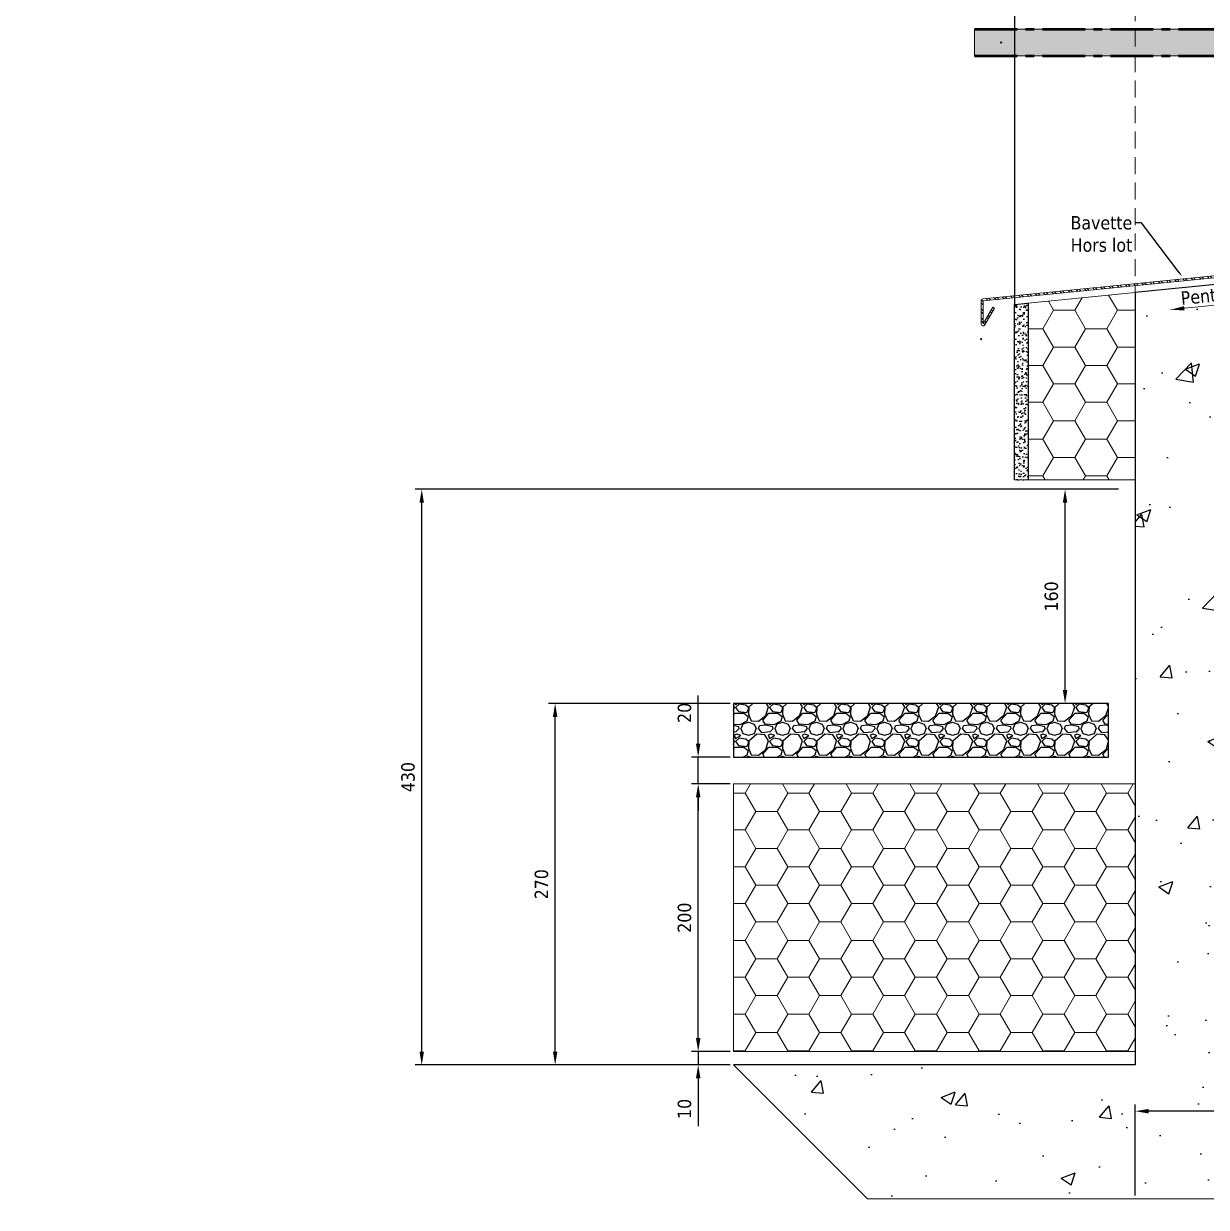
# Model space of a CAD drawing. Header units: millimetres. Extents: x -20000 to 230000, y -17405 to 25402.
# Drawn here: x 147007 to 147891, y -13133 to -12248 of the extents above; entities that cross this region are included whole.
import ezdxf
from ezdxf import colors
from ezdxf.entities.mleader import LeaderData, LeaderLine
from ezdxf.math import Vec2, Vec3

# ---------------------------------------------------------------- set-up
doc = ezdxf.new("R2010")
doc.units = ezdxf.units.MM
doc.header["$PDMODE"] = 35
doc.header["$PDSIZE"] = 0.5
doc.linetypes.add('AXES', pattern=[50.800000000000004, 31.75, -6.35, 6.35, -6.35])
doc.linetypes.add('CACHE', pattern=[9.524999999999999, 6.35, -3.175])
doc.layers.get('0').update_dxf_attribs({"lineweight": 13})
doc.layers.get('Defpoints').update_dxf_attribs({"true_color": 0xc2a584})
doc.layers.add('0 - Invisible', color=43, linetype='Continuous', lineweight=0, plot=False)
for name, color, linetype, lineweight in [('1 - Aluminium', 150, 'Continuous', 13), ('1 - Axe', 1, 'AXES', 0), ('1 - BETON', 251, 'Continuous', 25), ('1 - Cotation', 32, 'Continuous', 13), ('1 - INTERROMPU', 253, 'CACHE', 13), ('1 - Isolant', 132, 'Continuous', 13), ('1 - Texte', 7, 'Continuous', 13), ('Texte', 7, 'Continuous', 13)]:
    doc.layers.add(name, color=color, linetype=linetype, lineweight=lineweight)
doc.layers.add('1 - Cache', color=7, linetype='Continuous', lineweight=0, true_color=0xffffff)
doc.styles.add('Texte Poralu', font='tahomabd.ttf')
doc.dimstyles.new('30 - 1000', dxfattribs={"dimtxt": 10, "dimasz": 10, "dimexe": 5, "dimexo": 2.5, "dimgap": 5, "dimtad": 1, "dimdec": 1, "dimtxsty": 'Texte Poralu', "dimcen": 5, "dimazin": 0, "dimtfac": 1, "dimtdec": 1, "dimtmove": 0, "dimatfit": 3, "dimfxl": 1, "dimarcsym": 0})

# ---------------------------------------------------------------- blocks, each defined once
blk = doc.blocks.new('*U1703')
at = {"layer": '1 - Isolant'}
h = blk.add_hatch(dxfattribs=at)
h.set_pattern_fill('HONEY', color=256, scale=5, style=0)
h.set_pattern_definition([(0, (-249.9999999999709, 99.99999999999999), (23.8125, 13.748153225), [15.875, -31.75]), (120, (-249.9999999999709, 99.99999999999999), (-23.81249994797095, 13.74815331511695), [15.87499999999999, -31.74999999999999]), (59.99999999999999, (-249.9999999999709, 99.99999999999999), (5.202904551637744e-08, 27.49630654011694), [-31.75, 15.875])])
h.paths.add_polyline_path([(-300, 200), (-300, 4.066777296862779e-14), (0, 0), (2.91038304567337e-11, 199.9999999999999)])
at = {"layer": '0 - Invisible'}
blk.add_lwpolyline([(-300, 200), (-300, 4.066777296862779e-14)], dxfattribs=at)
at = {"layer": '1 - Isolant'}
blk.add_lwpolyline([(-300, 4.066777296862779e-14), (0, 0), (2.91038304567337e-11, 199.9999999999999), (-300, 200)], dxfattribs=at)
blk = doc.blocks.new('*D1687')
at = {"layer": 'Defpoints', "color": 0, "lineweight": -2, "transparency": 16777216}
for p, q in [((148017.4999999999, -13028.76779066064), (148017.4999999999, -13065.84250095239)), ((147837.5, -13123.76779066064), (147837.5, -13055.84250095239)), ((148007.4999999999, -13060.84250095239), (147847.5, -13060.84250095239))]:
    blk.add_line(p, q, dxfattribs=at)
at = {"layer": 'Defpoints', "color": 0, "transparency": 16777216}
for p in [(148017.4999999999, -13026.26779066064), (147837.5, -13060.84250095239), (147837.5, -13126.26779066064)]:
    blk.add_point(p, dxfattribs=at)
for points in [[(147847.5, -13059.17583428573), (147847.5, -13062.50916761906), (147837.5, -13060.84250095239)], [(148007.4999999999, -13059.17583428573), (148007.4999999999, -13062.50916761906), (148017.4999999999, -13060.84250095239)]]:
    blk.add_solid(points, dxfattribs=at)
at = {"layer": 'Defpoints', "color": 0, "transparency": 16777216, "insert": (147927.4999999999, -13050.61415978382), "char_height": 10, "attachment_point": 5, "style": 'Texte Poralu'}
blk.add_mtext('180', dxfattribs=at)
blk = doc.blocks.new('*U496')
at = {"layer": '1 - Aluminium'}
h = blk.add_hatch(dxfattribs=at)
h.set_pattern_fill('ANSI32', color=256, scale=0.5, angle=90, style=0)
h.set_pattern_definition([(135, (-119.9999999997436, -11.99999999997436), (-3.367596045400933, -3.367596045400933), []), (135, (-119.9999999997436, -9.754934999974356), (-3.367596045400933, -3.367596045400933), [])])
edge = h.paths.add_edge_path()
edge.add_line((-1.5, 30), (-1.5, 6.382419153728577))
edge.add_line((-1.5, 6.382419153728577), (-243.6492555782751, -17.83250640409878))
edge.add_arc((-243.4999999997436, -19.32506218941381), 1.500000000000036, 95.71059313749826, 179.9999999999985)
edge.add_line((-244.9999999997436, -19.32506218941377), (-244.9999999997436, -36.46758084624561))
edge.add_arc((-243.4999999997436, -36.4675808462456), 1.500000000000028, 180.0000000000003, 329.9999999999998)
edge.add_line((-242.2009618940669, -37.21758084624561), (-234.9999999997436, -24.74514898191019))
edge.add_line((-234.9999999997436, -24.74514898191019), (-236.2990381054202, -23.99514898191019))
edge.add_line((-236.2990381054202, -23.99514898191019), (-243.4999999997436, -36.46758084624561))
edge.add_line((-243.4999999997436, -36.46758084624561), (-243.4999999997436, -19.32506218941392))
edge.add_line((-243.4999999997436, -19.32506218941392), (-1.350744421468505, 4.889863368413593))
edge.add_arc((-1.5, 6.382419153728577), 1.5, 275.7105931374996, 360)
edge.add_line((2.220446049250313e-16, 6.382419153728577), (0, 30))
edge.add_line((0, 30), (-1.5, 30))
at = {"layer": '0 - Invisible'}
blk.add_lwpolyline([(0, 0), (-219.9999999997436, -21.99999999997436)], dxfattribs=at)
blk.add_point((-244.9999999997436, -47.96758084624562), dxfattribs=at)
at = {"layer": '1 - Aluminium'}
blk.add_lwpolyline([(-1.5, 30), (-1.5, 6.382419153728577), (-243.6492555782751, -17.83250640409878, 0.3853135861201776), (-244.9999999997436, -19.32506218941377), (-244.9999999997436, -36.46758084624561, 0.7673269879789602), (-242.2009618940669, -37.21758084624561), (-234.9999999997436, -24.74514898191019), (-236.2990381054202, -23.99514898191019), (-243.4999999997436, -36.46758084624561), (-243.4999999997436, -19.32506218941392), (-1.350744421468502, 4.889863368413593, 0.3853135861201796), (2.220446049250313e-16, 6.382419153728577), (0, 30)], format="xyb", close=True, dxfattribs=at)
blk = doc.blocks.new('*U225')
at = {"layer": '1 - Cache'}
blk.add_hatch(color=256, dxfattribs=at).paths.add_polyline_path([(-20, -10), (400.0000000000182, -10), (400.0000000000182, 10), (-20, 10)])
at = {"layer": '0 - Invisible'}
blk.add_lwpolyline([(-20, -10), (400.0000000000182, -10), (400.0000000000182, 10), (-20, 10)], close=True, dxfattribs=at)
for p in [(0, 0), (380.0000000000182, 0)]:
    blk.add_point(p, dxfattribs=at)
at = {"layer": '1 - Axe', "lineweight": 50}
for p, q in [((-20, 10), (400.0000000000182, 10)), ((-20, -10), (400.0000000000182, -10))]:
    blk.add_line(p, q, dxfattribs=at)
blk = doc.blocks.new('*D1694')
at = {"layer": 'Defpoints', "color": 0, "lineweight": -2, "transparency": 16777216}
blk.add_line((147840.0000000001, -11795.66835877718), (147875.9922766959, -11795.66835877718), dxfattribs=at)
at = {"layer": 'Defpoints', "color": 0, "transparency": 16777216}
for p in [(147837.5000000001, -11795.66835877718), (147837.5000000002, -11795.66835877718), (143000, -14005.6683587772)]:
    blk.add_point(p, dxfattribs=at)
at = {"layer": 'Defpoints', "color": 0, "transparency": 16777216, "insert": (147859.2461383481, -11785.46352331714), "char_height": 10, "attachment_point": 5, "style": 'Texte Poralu'}
blk.add_mtext('2210', dxfattribs=at)
blk = doc.blocks.new('*D1695')
at = {"layer": 'Defpoints', "color": 0, "lineweight": -2, "transparency": 16777216}
blk.add_line((148120.0000000001, -11615.66835877718), (148155.9922766959, -11615.66835877718), dxfattribs=at)
at = {"layer": 'Defpoints', "color": 0, "transparency": 16777216}
for p in [(148117.5000000001, -11615.66835877718), (148117.5000000002, -11615.66835877718), (143000, -14005.6683587772)]:
    blk.add_point(p, dxfattribs=at)
at = {"layer": 'Defpoints', "color": 0, "transparency": 16777216, "insert": (148139.2461383481, -11605.46016535878), "char_height": 10, "attachment_point": 5, "style": 'Texte Poralu'}
blk.add_mtext('2390', dxfattribs=at)
blk = doc.blocks.new('*D1696')
at = {"layer": 'Defpoints', "color": 0, "lineweight": -2, "transparency": 16777216}
blk.add_line((148420.0000000001, -11505.6683587772), (148455.9922766959, -11505.6683587772), dxfattribs=at)
at = {"layer": 'Defpoints', "color": 0, "transparency": 16777216}
for p in [(148417.5000000001, -11505.6683587772), (148417.5000000001, -11505.6683587772), (143000, -14005.6683587772)]:
    blk.add_point(p, dxfattribs=at)
at = {"layer": 'Defpoints', "color": 0, "transparency": 16777216, "insert": (148439.246138348, -11495.46352331716), "char_height": 10, "attachment_point": 5, "style": 'Texte Poralu'}
blk.add_mtext('2500', dxfattribs=at)
blk = doc.blocks.new('*D1697')
at = {"layer": 'Defpoints', "color": 0, "lineweight": -2, "transparency": 16777216}
blk.add_line((147750.0000000001, -11805.66835877718), (147785.9922766962, -11805.66835877718), dxfattribs=at)
at = {"layer": 'Defpoints', "color": 0, "transparency": 16777216}
for p in [(147747.5000000001, -11805.66835877718), (147747.5000000005, -11805.66835877718), (143000, -14005.6683587772)]:
    blk.add_point(p, dxfattribs=at)
at = {"layer": 'Defpoints', "color": 0, "transparency": 16777216, "insert": (147769.2461383484, -11795.46352331714), "char_height": 10, "attachment_point": 5, "style": 'Texte Poralu'}
blk.add_mtext('2200', dxfattribs=at)
blk = doc.blocks.new('*D1713')
at = {"layer": '1 - Cotation', "color": 0, "lineweight": -2, "transparency": 16777216}
for p, q in [((147511.1346145636, -13006.26779066063), (147511.1346145636, -12996.26779066063)), ((147535, -13016.26779066063), (147506.1346145636, -13016.26779066063)), ((147511.1346145636, -13016.26779066063), (147511.1346145636, -13026.26779066064)), ((147535, -13026.26779066064), (147506.1346145636, -13026.26779066064)), ((147511.1346145636, -13036.26779066064), (147511.1346145636, -13071.94945620799))]:
    blk.add_line(p, q, dxfattribs=at)
at = {"layer": '1 - Cotation', "color": 0, "transparency": 16777216}
for points in [[(147509.4679478969, -13006.26779066063), (147512.8012812303, -13006.26779066063), (147511.1346145636, -13016.26779066063)], [(147509.4679478969, -13036.26779066064), (147512.8012812303, -13036.26779066064), (147511.1346145636, -13026.26779066064)]]:
    blk.add_solid(points, dxfattribs=at)
at = {"layer": 'Defpoints', "color": 0, "transparency": 16777216}
for p in [(147537.5, -13016.26779066063), (147511.1346145636, -13026.26779066064), (147537.5, -13026.26779066064)]:
    blk.add_point(p, dxfattribs=at)
at = {"layer": '1 - Cotation', "color": 0, "transparency": 16777216, "insert": (147500.9297791036, -13059.10862343429), "char_height": 10, "attachment_point": 5, "rotation": 90, "style": 'Texte Poralu'}
blk.add_mtext('10', dxfattribs=at)
blk = doc.blocks.new('*D1714')
at = {"layer": '1 - Cotation', "color": 0, "lineweight": -2, "transparency": 16777216}
for p, q in [((147535, -12816.26779066063), (147506.1346145636, -12816.26779066063)), ((147511.1346145636, -13006.26779066063), (147511.1346145636, -12826.26779066063)), ((147535, -13016.26779066063), (147506.1346145636, -13016.26779066063))]:
    blk.add_line(p, q, dxfattribs=at)
at = {"layer": '1 - Cotation', "color": 0, "transparency": 16777216}
for points in [[(147509.4679478969, -12826.26779066063), (147512.8012812303, -12826.26779066063), (147511.1346145636, -12816.26779066063)], [(147509.4679478969, -13006.26779066063), (147512.8012812303, -13006.26779066063), (147511.1346145636, -13016.26779066063)]]:
    blk.add_solid(points, dxfattribs=at)
at = {"layer": 'Defpoints', "color": 0, "transparency": 16777216}
for p in [(147511.1346145636, -12816.26779066063), (147537.5, -12816.26779066063), (147537.5, -13016.26779066063)]:
    blk.add_point(p, dxfattribs=at)
at = {"layer": '1 - Cotation', "color": 0, "transparency": 16777216, "insert": (147500.9297791036, -12916.26779066061), "char_height": 10, "attachment_point": 5, "rotation": 90, "style": 'Texte Poralu'}
blk.add_mtext('200', dxfattribs=at)
blk = doc.blocks.new('*D1715')
at = {"layer": '1 - Cotation', "color": 0, "lineweight": -2, "transparency": 16777216}
for p, q in [((147511.1346145636, -12786.26779066063), (147511.1346145636, -12750.29062477749)), ((147535, -12796.26779066063), (147506.1346145636, -12796.26779066063)), ((147511.1346145636, -12816.26779066063), (147511.1346145636, -12796.26779066063)), ((147535, -12816.26779066063), (147506.1346145636, -12816.26779066063)), ((147511.1346145636, -12826.26779066063), (147511.1346145636, -12836.26779066063))]:
    blk.add_line(p, q, dxfattribs=at)
at = {"layer": '1 - Cotation', "color": 0, "transparency": 16777216}
for points in [[(147509.4679478969, -12786.26779066063), (147512.8012812303, -12786.26779066063), (147511.1346145636, -12796.26779066063)], [(147509.4679478969, -12826.26779066063), (147512.8012812303, -12826.26779066063), (147511.1346145636, -12816.26779066063)]]:
    blk.add_solid(points, dxfattribs=at)
at = {"layer": 'Defpoints', "color": 0, "transparency": 16777216}
for p in [(147511.1346145636, -12796.26779066063), (147537.5, -12796.26779066063), (147537.5, -12816.26779066063)]:
    blk.add_point(p, dxfattribs=at)
at = {"layer": '1 - Cotation', "color": 0, "transparency": 16777216, "insert": (147500.9297791036, -12763.27920771904), "char_height": 10, "attachment_point": 5, "rotation": 90, "style": 'Texte Poralu'}
blk.add_mtext('20', dxfattribs=at)
blk = doc.blocks.new('*D1716')
at = {"layer": '1 - Cotation', "color": 0, "lineweight": -2, "transparency": 16777216}
for p, q in [((147825, -12596.26779066062), (147780.1428832063, -12596.26779066062)), ((147785.1428832063, -12746.29744627908), (147785.1428832063, -12606.26779066062)), ((147815, -12756.29744627908), (147780.1428832063, -12756.29744627908))]:
    blk.add_line(p, q, dxfattribs=at)
at = {"layer": '1 - Cotation', "color": 0, "transparency": 16777216}
for points in [[(147783.4762165396, -12606.26779066062), (147786.8095498729, -12606.26779066062), (147785.1428832063, -12596.26779066062)], [(147783.4762165396, -12746.29744627908), (147786.8095498729, -12746.29744627908), (147785.1428832063, -12756.29744627908)]]:
    blk.add_solid(points, dxfattribs=at)
at = {"layer": 'Defpoints', "color": 0, "transparency": 16777216}
for p in [(147785.1428832063, -12596.26779066062), (147827.5, -12596.26779066062), (147817.5, -12756.29744627908)]:
    blk.add_point(p, dxfattribs=at)
at = {"layer": '1 - Cotation', "color": 0, "transparency": 16777216, "insert": (147774.9380477462, -12676.28261846983), "char_height": 10, "attachment_point": 5, "rotation": 90, "style": 'Texte Poralu'}
blk.add_mtext('160', dxfattribs=at)
blk = doc.blocks.new('*U1772')
at = {"layer": '1 - Isolant'}
h = blk.add_hatch(dxfattribs=at)
h.set_pattern_fill('HONEY', color=256, scale=5, style=0)
h.set_pattern_definition([(0, (20.00000000000006, 62), (23.8125, 13.748153225), [15.875, -31.75]), (120, (20.00000000000006, 62), (-23.81249994797095, 13.74815331511695), [15.87499999999991, -31.74999999999983]), (59.99999999999999, (20.00000000000006, 62), (5.202904551637744e-08, 27.49630654011694), [-31.75, 15.875])])
h.paths.add_polyline_path([(0, -140), (0, 0), (-79.99999999999994, -7.999999999999996), (-79.99999999999991, -140)])
at = {"layer": '0 - Invisible'}
blk.add_lwpolyline([(-79.99999999999991, -140), (0, -140)], dxfattribs=at)
at = {"layer": '1 - Isolant'}
blk.add_lwpolyline([(0, -140), (0, 0), (-79.99999999999994, -7.999999999999996), (-79.99999999999991, -140)], dxfattribs=at)
blk = doc.blocks.new('*U1773')
at = {"layer": '1 - BETON'}
h = blk.add_hatch(dxfattribs=at)
h.set_pattern_fill('AR-SAND', color=256, scale=0.1)
h.set_pattern_definition([(37.50000000000001, (1.998401444325282e-13, 66.99999999999983), (-0.1600031295984046, 4.894132373293424), [0, -3.860800000000001, 0, -4.318000000000001, 0, -4.1275]), (7.499999999999999, (1.998401444325282e-13, 66.99999999999983), (4.495232831380027, 7.168251005683543), [0, -2.0828, 0, -3.4798, 0, -1.3335]), (327.5, (-3.1241999999998, 66.99999999999983), (7.90992370241458, 0.01437184678545762), [0, -1.27, 0, -4.572, 0, -5.969]), (317.5, (-3.1241999999998, 66.99999999999983), (7.635564524722972, 2.229293232572163), [0, -0.635, 0, -2.9972, 0, -3.429])])
h.paths.add_polyline_path([(10.00000000000016, -132.0000000000002), (10, -1), (0, 0), (1.631007404581075e-13, -132.0000000000002)])
at = {"layer": '0 - Invisible'}
blk.add_line((1.631007404581075e-13, -132.0000000000002), (10.00000000000016, -132.0000000000002), dxfattribs=at)
at = {"layer": '1 - BETON'}
blk.add_lwpolyline([(10.00000000000016, -132.0000000000002), (10, -1), (0, 0), (1.631007404581075e-13, -132.0000000000002)], dxfattribs=at)
blk = doc.blocks.new('*D1775')
at = {"layer": '1 - Cotation', "color": 0, "lineweight": -2, "transparency": 16777216}
for p, q in [((147535, -12756.29744627909), (147399.3057922086, -12756.29744627909)), ((147404.3057922086, -13016.26779066064), (147404.3057922086, -12766.29744627909)), ((147535, -13026.26779066064), (147399.3057922086, -13026.26779066064))]:
    blk.add_line(p, q, dxfattribs=at)
at = {"layer": '1 - Cotation', "color": 0, "transparency": 16777216}
for points in [[(147402.6391255419, -12766.29744627909), (147405.9724588752, -12766.29744627909), (147404.3057922086, -12756.29744627909)], [(147402.6391255419, -13016.26779066064), (147405.9724588752, -13016.26779066064), (147404.3057922086, -13026.26779066064)]]:
    blk.add_solid(points, dxfattribs=at)
at = {"layer": 'Defpoints', "color": 0, "transparency": 16777216}
for p in [(147404.3057922086, -12756.29744627909), (147537.5, -12756.29744627909), (147537.5, -13026.26779066064)]:
    blk.add_point(p, dxfattribs=at)
at = {"layer": '1 - Cotation', "color": 0, "transparency": 16777216, "insert": (147394.1009567486, -12891.28261846984), "char_height": 10, "attachment_point": 5, "rotation": 90, "style": 'Texte Poralu'}
blk.add_mtext('270', dxfattribs=at)
blk = doc.blocks.new('*D1776')
at = {"layer": '1 - Cotation', "color": 0, "lineweight": -2, "transparency": 16777216}
for p, q in [((147800.0714416031, -12596.26779066062), (147299.6545768305, -12596.26779066062)), ((147304.6545768305, -13016.26779066064), (147304.6545768305, -12606.26779066062)), ((147535, -13026.26779066064), (147299.6545768305, -13026.26779066064))]:
    blk.add_line(p, q, dxfattribs=at)
at = {"layer": '1 - Cotation', "color": 0, "transparency": 16777216}
for points in [[(147302.9879101639, -12606.26779066062), (147306.3212434972, -12606.26779066062), (147304.6545768305, -12596.26779066062)], [(147302.9879101639, -13016.26779066064), (147306.3212434972, -13016.26779066064), (147304.6545768305, -13026.26779066064)]]:
    blk.add_solid(points, dxfattribs=at)
at = {"layer": 'Defpoints', "color": 0, "transparency": 16777216}
for p in [(147304.6545768305, -12596.26779066062), (147802.5714416031, -12596.26779066062), (147537.5, -13026.26779066064)]:
    blk.add_point(p, dxfattribs=at)
at = {"layer": '1 - Cotation', "color": 0, "transparency": 16777216, "insert": (147294.4463834121, -12811.26779066061), "char_height": 10, "attachment_point": 5, "rotation": 90, "style": 'Texte Poralu'}
blk.add_mtext('430', dxfattribs=at)
blk = doc.blocks.new('*U1521')
at = {"layer": '0 - Invisible'}
for p in [(0, 0), (1.782078862990602, -17.82078862990238)]:
    blk.add_point(p, dxfattribs=at)
at = {"layer": 'Texte', "insert": (1.284560267886263, -12.84560267885354), "char_height": 10, "attachment_point": 8, "rotation": 5.710593137499643, "style": 'Texte Poralu'}
blk.add_mtext('Pente 10%', dxfattribs=at)
at = {"layer": 'Texte'}
blk.add_leader([(-38.26816804295959, -19.31334441521903), (41.33480717384009, -11.3530468935387)], dimstyle='30 - 1000', override={"dimgap": 2, "dimtad": 0}, dxfattribs=at)
blk = doc.blocks.new('*U1769')
at = {"layer": '1 - BETON'}
h = blk.add_hatch(dxfattribs=at)
h.set_pattern_fill('CONCRETE', color=256, scale=15, style=0, pattern_type=2)
h.set_pattern_definition([(49.99999999999999, (-19.99999999957211, -686.9999999999906), (107.589027390113, -9.412820247389266), [11.25, -123.75]), (355, (-19.99999999957211, -686.9999999999906), (-20.81270004195, 112.8288200550018), [9, -99]), (100.4514, (-11.0342479995721, -687.7844009999907), (86.77640725710323, 103.415931309143), [9.5610285, -105.1713168]), (46.18420000000002, (-19.99999999957211, -656.9999999999906), (160.0861572938467, -24.82785214935271), [16.87499999999948, -185.6249999999959]), (96.6356, (-6.659488249572092, -659.0689960499907), (140.1994058323055, 146.1176806350663), [14.3415432, -157.75695]), (351.1842, (-19.99999999957211, -656.9999999999906), (140.1992917700441, 146.1177901387987), [13.5, -148.5]), (21, (-4.999999999572111, -664.4999999999906), (89.53605781776925, -60.39283359980082), [11.25, -123.75]), (326.0000000000001, (-4.999999999572111, -664.4999999999906), (36.49729978823726, 108.772506757028), [9, -99]), (71.4514, (2.461334950427926, -669.5327408999907), (126.0333942872235, 48.37957450649286), [9.5610285, -105.1713168]), (37.50000000000001, (-19.99999999957211, -686.9999999999906), (1.8239782975936, 49.93407807469672), [0, -97.8, 0, -100.5, 0, -99.375]), (7.499999999999999, (-19.99999999957211, -686.9999999999906), (39.46043061632229, 59.16175678235403), [0, -57.3, 0, -95.55, 0, -37.875]), (327.5, (-53.4499999995721, -686.9999999999906), (80.07336542586135, -3.383230760156963), [0, -37.5, 0, -117, 0, -155.25]), (317.5, (-68.4499999995721, -686.9999999999906), (87.47792540135794, 15.01574734984766), [0, -48.75, 0, -77.69999999999999, 0, -110.25])])
h.paths.add_polyline_path([(-143.1519566090798, -56.47670254201783), (-153.2681680428814, -55.81334441521121), (-143.4836356724832, -53.15991190798453)], flags=8)
edge = h.paths.add_edge_path(flags=0)
edge.add_line((-143.3177961407815, -54.81830722500118), (-73.6651928260817, -47.85304689353088))
h.paths.add_polyline_path([(-154.6117021402077, -58.59346763251831), (-72.09846032611883, -50.34214345110942), (-74.24791440423193, -28.84760266997825), (-156.7611562183209, -37.09892685138714)], flags=24)
h.paths.add_polyline_path([(400.0000000001291, -620.0000000000036), (300.0000000001328, -720), (-379.9999999998576, -720.000000000007), (-479.9999999998552, -620.0000000000032), (-179.9999999998444, -620.0000000000028), (-179.9999999998436, -42.99999999998435), (-50, -30), (-50, 0), (0, 0), (0, -620.0000000000036)])
at = {"layer": '0 - Invisible'}
blk.add_lwpolyline([(400.0000000001291, -620.0000000000036), (300.0000000001328, -720), (-379.9999999998576, -720.000000000007), (-479.9999999998552, -620.0000000000032)], dxfattribs=at)
at = {"layer": '1 - BETON'}
blk.add_lwpolyline([(400.0000000001291, -620.0000000000036), (0, -620.0000000000036), (0, 0), (-50, 0), (-50, -30), (-179.9999999998436, -42.99999999998435), (-179.9999999998444, -620.0000000000028), (-479.9999999998552, -620.0000000000032)], dxfattribs=at)
blk.add_blockref('*U1521', (-114.9999999999218, -36.49999999999218))

msp = doc.modelspace()

# ---------------------------------------------------------------- hatches: boundary and pattern name
at = {"layer": '1 - BETON'}
h = msp.add_hatch(dxfattribs=at)
h.set_pattern_fill('GRAVEL', color=256)
h.set_pattern_definition([(228.0127875, (18.288, -7974.6), (-203.2000000159581, -228.5999999858178), [3.4172144, -338.30483639565]), (184.969741, (16.002, -7977.14), (304.799999879405, 25.40000144697924), [5.864047199999998, -580.5404889352398]), (132.5104471, (10.16, -7977.648), (254.0000001072749, -279.3999999024596), [4.1348152, -409.347227941]), (267.273689, (0.254, -7983.998), (25.40000005319725, 507.9999999973313), [5.340045199999999, -528.6643742573798]), (292.83365418, (0, -7989.332), (-127.0000000106341, 304.7999999955546), [5.236336999999999, -518.3980774534398]), (357.2736889999999, (2.032, -7994.158), (-507.9999999973313, 25.40000005319728), [5.340045199999999, -528.6643742573798]), (37.69424047, (7.366000000000001, -7994.412), (-330.1999999853589, -254.0000000190041), [7.061936599999999, -699.1311531424701]), (72.25532837, (12.954, -7990.094), (177.8000000477929, 558.7999999847885), [6.6671952, -660.05256601905]), (121.42956562, (14.986, -7983.744), (-203.2000000288312, 330.1999999822602), [5.35813, -530.4554569871201]), (175.2363583, (12.192, -7979.172), (279.3999999959952, -25.40000004389256), [6.117132799999998, -299.7393694999999]), (222.3974378, (6.096, -7978.664), (-304.7999999902466, -279.4000000106399), [7.9107792, -783.16772512177]), (138.81407483, (25.4, -7984.252), (-177.7999999893351, 152.4000000123918), [2.7000454, -267.30565824344]), (171.4692344, (23.368, -7982.474), (330.2000000088966, -50.79999994237343), [5.1368198, -508.5463899704]), (225, (18.288, -7981.712), (-3.552713678800501e-15, -25.40000000000239), [3.5920934, -32.32893108428]), (203.19859051, (16.51, -7978.664), (127.0000000034609, 50.79999999109334), [1.934413199999999, -191.5062236889399]), (291.80140949, (14.732, -7979.426), (-25.40000000531496, 76.19999999822872), [2.7356562, -134.0475299]), (30.96375653, (15.748, -7981.966), (76.20000000186383, 50.79999999721125), [4.443196599999998, -143.6629815291]), (161.56505118, (19.558, -7979.68), (50.80000000132583, -25.39999999733753), [3.2128714, -77.10898116828]), (16.389540334, (0, -7979.426), (254.0000000000014, 76.20000000000243), [4.50088, -445.58826672539]), (70.34617594, (4.318000000000001, -7978.156), (-101.6000000092932, -279.3999999967041), [3.7759894, -373.822156782]), (293.19859051, (19.558, -7974.6), (-50.79999999113262, 127.0000000035529), [3.868800999999999, -189.5718358889399]), (343.6104596700001, (21.082, -7978.156), (-254.0000000053229, 76.19999998222859), [4.500879999999999, -445.5882667253999]), (339.44395478, (0, -7995.174), (-126.9999999999986, 50.8000000000021), [4.340351999999998, -212.67734313106]), (294.7751406, (4.064, -7996.698), (-127.0000001511693, 279.3999999312726), [3.6367212, -360.0359338072]), (66.80140949, (19.812, -8000), (50.79999999202298, 127.000000003193), [3.868801, -189.57183588894]), (17.35402464, (21.336, -7996.444), (-330.1999999934302, -101.6000000213246), [4.257827400000001, -421.523759802]), (69.44395478, (7.366000000000001, -8000), (-50.80000000088461, -126.9999999996463), [2.170176, -214.84751913106]), (101.309932474, (18.288, -8000), (-25.400000000004, 101.6000000000037), [1.295146, -128.21994964526]), (165.963756532, (18.034, -7998.73), (76.19999999999513, -25.39999999999865), [5.236337000000001, -99.49054589069]), (186.00900596, (12.954, -7997.46), (253.9999999986537, 25.40000001329354), [4.852669999999998, -480.4136486333699]), (303.69006753, (15.748, -7984.252), (-25.40000000352969, 50.79999999823702), [3.6632388, -87.9177635968]), (353.15722659, (17.78, -7987.3), (431.8000000026568, -50.79999997739394), [6.3955676, -633.1600906503099]), (60.9453959, (24.13, -7988.062), (-101.6000000027969, -177.7999999984025), [2.6150824, -258.8939231811]), (90, (25.4, -7985.776), (-25.4, 25.4), [1.524, -23.876]), (120.25643716, (12.446, -7996.698), (101.5999999875716, -177.800000007098), [3.5286696, -349.339407732]), (48.01278749999999, (10.668, -7993.65), (203.2000000167534, 228.599999985102), [6.8344288, -334.88762199565]), (0, (15.24, -7988.57), (25.4, 25.4), [6.604, -18.796]), (325.3048465, (21.844, -7988.57), (254.0000000962153, -177.7999998625458), [4.0160956, -397.5931672414]), (254.0546040999999, (25.146, -7990.856), (-25.39999999822557, -101.6000000004475), [3.6982908, -181.21650038772]), (207.64597536, (24.13, -7994.412), (-482.6000000177335, -253.9999999663075), [6.021450999999998, -596.1246442293798]), (175.42607874, (18.796, -7997.206), (-330.1999999999883, 25.39999999999478), [6.370294599999999, -630.6584645624])])
h.paths.add_polyline_path([(147537.5, -12796.26779066063), (147817.5, -12796.26779066063), (147817.5, -12756.29744627908), (147537.5, -12756.29744627909)])

# ---------------------------------------------------------------- linework, layer by layer
msp.add_line((147747.5000000001, -11805.66835877718), (147747.5, -12458.26779066062), dxfattribs=at)
at = {"layer": '1 - INTERROMPU', "ltscale": 2}
msp.add_line((147837.5000000001, -11795.66835877718), (147837.5, -12449.26779066062), dxfattribs=at)
at = {"layer": 'Defpoints'}
msp.add_lwpolyline([(147537.5, -12796.26779066063), (147817.5, -12796.26779066063), (147817.5, -12756.29744627908), (147537.5, -12756.29744627909)], close=True, dxfattribs=at)

# ---------------------------------------------------------------- block references
for name, p in [('*U225', (147737.5000000001, -12262.59531354526)), ('*U1769', (148017.4999999999, -12406.26779066064)), ('*U496', (147967.4999999999, -12436.26779066064)), ('*U1772', (147837.5, -12449.26779066062)), ('*U1703', (147837.5, -13016.26779066063))]:
    msp.add_blockref(name, p)
at = {"xscale": -1}
msp.add_blockref('*U1773', (147757.5, -12457.26779066062), dxfattribs=at)

# ---------------------------------------------------------------- dimensions: what is measured, and where the dimension line sits
at = {"layer": '1 - Cotation'}
for base, p1, p2, picture, middle in [((147304.6545768305, -12596.26779066062), (147537.5, -13026.26779066064), (147802.5714416031, -12596.26779066062), '*D1776', (147294.4463834121, -12811.26779066061)), ((147785.1428832063, -12596.26779066062), (147817.5, -12756.29744627908), (147827.5, -12596.26779066062), '*D1716', (147774.9380477462, -12676.28261846983)), ((147404.3057922086, -12756.29744627909), (147537.5, -13026.26779066064), (147537.5, -12756.29744627909), '*D1775', (147394.1009567486, -12891.28261846984)), ((147511.1346145636, -12796.26779066063), (147537.5, -12816.26779066063), (147537.5, -12796.26779066063), '*D1715', (147500.9297791036, -12763.27920771904)), ((147511.1346145636, -12816.26779066063), (147537.5, -13016.26779066063), (147537.5, -12816.26779066063), '*D1714', (147500.9297791036, -12916.26779066061)), ((147511.1346145636, -13026.26779066064), (147537.5, -13016.26779066063), (147537.5, -13026.26779066064), '*D1713', (147500.9297791036, -13059.10862343429))]:
    dim = msp.add_linear_dim(base=base, p1=p1, p2=p2, angle=90, dimstyle='30 - 1000', dxfattribs=at)
    dim.commit()
    dim.dimension.update_dxf_attribs({"geometry": picture, "text_midpoint": middle})
at = {"layer": 'Defpoints'}
for feature_location, offset, picture, middle in [((148417.5000000001, -11505.6683587772), (0, 0), '*D1696', (148439.246138348, -11495.46352331716)), ((148117.5000000001, -11615.66835877718), (1.1641532182693481e-10, 0), '*D1695', (148139.2461383481, -11605.46016535878)), ((147837.5000000001, -11795.66835877718), (1.1641532182693481e-10, 0), '*D1694', (147859.2461383481, -11785.46352331714)), ((147747.5000000001, -11805.66835877718), (4.0745362639427185e-10, 0), '*D1697', (147769.2461383484, -11795.46352331714))]:
    dim = msp.add_ordinate_dim(feature_location=feature_location, offset=offset, dtype=0, origin=(143000, -14005.6683587772), dimstyle='30 - 1000', dxfattribs=at)
    dim.commit()
    dim.dimension.update_dxf_attribs({"geometry": picture, "text_midpoint": middle})
dim = msp.add_linear_dim(base=(147837.5, -13060.84250095239), p1=(148017.4999999999, -13026.26779066064), p2=(147837.5, -13126.26779066064), dimstyle='30 - 1000', dxfattribs=at)
dim.commit()
dim.dimension.update_dxf_attribs({"geometry": '*D1687', "text_midpoint": (147927.4999999999, -13050.61415978382)})

# ---------------------------------------------------------------- leaders
at = {"layer": '1 - Texte'}
ml = msp.add_multileader_mtext('Standard', dxfattribs=at)
ml.set_content('Bavette\\PHors lot', color=256, style='Texte Poralu')
ml.set_leader_properties()
ml.build(insert=Vec2(0, 0))
ml.multileader.update_dxf_attribs({"dogleg_length": 5})
ctx = ml.context
ctx.base_point, ctx.char_height, ctx.plane_origin = Vec3(147779.9902873802, -12397.28738535688), 10, Vec3(147862.5447380142, -12365.45295382494)
ctx.text_align_type = 2
notes = []
notes.append((ctx, [(0, (1, 1, 0), (147842.3213820747, -12397.28738535688), (-1, 0), 5, [(0, [(147872.5708464399, -12437.28546328581)], 0, [])])]))
ctx.mtext.insert, ctx.mtext.alignment, ctx.mtext.flow_direction = Vec3(147835.3213820747, -12392.16985681423), 3, 5
for ctx, leaders in notes:
    for number, flags, end, landing, length, lines in leaders:
        leader = LeaderData()
        leader.index, (leader.has_last_leader_line, leader.has_dogleg_vector, leader.attachment_direction) = number, flags
        leader.last_leader_point, leader.dogleg_vector, leader.dogleg_length = Vec3(end), Vec3(landing), length
        for number, points, colour, breaks in lines:
            line = LeaderLine()
            line.index, line.vertices, line.color, line.breaks = number, Vec3.list(points), colors.encode_raw_color(colour), breaks
            leader.lines.append(line)
        ctx.leaders.append(leader)

doc.saveas('drawing.dxf')
